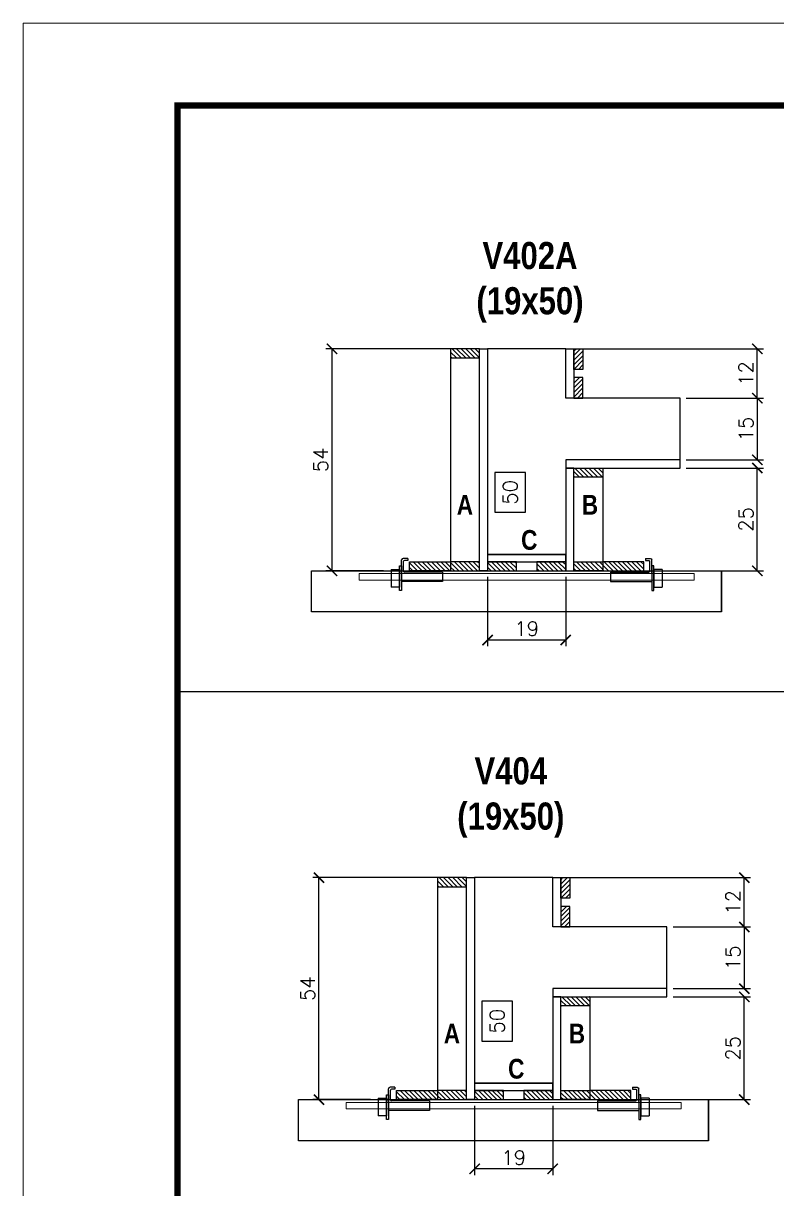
# Model space of a CAD drawing. Extents: x -3394 to 16474, y -5031 to 14397.
# Drawn here: x 9027 to 9394, y 12681 to 13248 of the extents above; entities that cross this region are included whole.
import ezdxf

# ---------------------------------------------------------------- set-up
doc = ezdxf.new("R2010")
doc.units = 0
doc.linetypes.add('DASHED', pattern=[0.75, 0.5, -0.25])
doc.layers.get('0').update_dxf_attribs({"linetype": 'CONTINUOUS'})
doc.layers.get('Defpoints').update_dxf_attribs({"linetype": 'CONTINUOUS'})
for name, color, linetype in [('barrote', 251, 'CONTINUOUS'), ('COTA', 241, 'CONTINUOUS'), ('Cota Seção (2x)', 4, 'CONTINUOUS'), ('detalhes', 4, 'CONTINUOUS'), ('NOMENCLATURA', 7, 'CONTINUOUS'), ('Painéis', 200, 'CONTINUOUS'), ('presilha', 1, 'CONTINUOUS'), ('SARR_2.2x7', 40, 'CONTINUOUS'), ('SARR_3.5x7', 81, 'CONTINUOUS')]:
    doc.layers.add(name, color=color, linetype=linetype)
for name, color, linetype, lineweight in [('CONCRETO', 251, 'CONTINUOUS', 25), ('Folhas', 255, 'CONTINUOUS', 9), ('SARRAFO DE PRESSAO', 251, 'DASHED', 9), ('SCO-___-LAJ', 2, 'CONTINUOUS', 0)]:
    doc.layers.add(name, color=color, linetype=linetype, lineweight=lineweight)
doc.styles.add('ROMANS', font='romans.shx')
doc.styles.add('TECNICA', font='techb___.ttf', dxfattribs={"height": 10})
doc.dimstyles.new('Cota Seção (2x)', dxfattribs={"dimtxt": 7, "dimasz": 5, "dimexe": 3, "dimexo": 3, "dimgap": 2, "dimtad": 3, "dimdec": 1, "dimlfac": 0.5, "dimzin": 12, "dimdsep": 46, "dimtxsty": 'ROMANS', "dimblk": 'ARCHTICK', "dimcen": 0, "dimclrd": 4, "dimclre": 4, "dimclrt": 1, "dimadec": 1, "dimazin": 3, "dimtfac": 1, "dimtdec": 1, "dimtmove": 0, "dimatfit": 3, "dimldrblk": 'OBLIQUE', "dimfxl": 1, "dimtolj": 1, "dimtzin": 12, "dimarcsym": 0})
doc.dimstyles.new('Cota Seção interna', dxfattribs={"dimtxt": 7, "dimasz": 6, "dimexe": 0.18, "dimexo": 2, "dimgap": -4, "dimtad": 3, "dimdec": 1, "dimlfac": 0.5, "dimzin": 12, "dimdsep": 46, "dimtxsty": 'ROMANS', "dimblk": 'ARCHTICK', "dimcen": 0.09, "dimse1": 1, "dimse2": 1, "dimsd1": 1, "dimsd2": 1, "dimclrd": 180, "dimclre": 5, "dimclrt": 1, "dimadec": 0, "dimazin": 3, "dimtfac": 1, "dimtdec": 1, "dimtofl": 0, "dimtmove": 0, "dimatfit": 3, "dimldrblk": 'ARCHTICK', "dimfxl": 1, "dimtolj": 1, "dimtzin": 0, "dimarcsym": 0})
pattern_1 = [(135, (1446.634, -2035.7634), (-1.12253202, -1.12253202), [])]
pattern_2 = [(135, (1490.634, -2035.7634), (-1.12253202, -1.12253202), [])]
pattern_3 = [(225, (24016.5634, 5068.0616), (1.12253202, -1.12253202), [])]
pattern_4 = [(135, (1452.9616, -1778.4808), (-1.12253202, -1.12253202), [])]
pattern_5 = [(135, (1496.9616, -1778.4808), (-1.12253202, -1.12253202), [])]
pattern_6 = [(225, (24022.891, 5325.3443), (1.12253202, -1.12253202), [])]

# ---------------------------------------------------------------- blocks, each defined once
blk = doc.blocks.new('9999999999')
at = {"layer": 'Folhas'}
blk.add_lwpolyline([(98138.98, 34190.21), (99623.98, 34190.21), (99623.98, 35240.21), (98138.98, 35240.21)], close=True, dxfattribs=at)
at = {"layer": 'Folhas', "color": 30, "const_width": 3}
blk.add_lwpolyline([(98213.98, 34230.21), (99583.98, 34230.21), (99583.98, 35200.21), (98213.98, 35200.21)], close=True, dxfattribs=at)
blk = doc.blocks.new('_ArchTick')
at = {"color": 0, "linetype": 'ByBlock', "const_width": 0.15}
blk.add_lwpolyline([(-0.5, -0.5), (0.5, 0.5)], dxfattribs=at)
blk = doc.blocks.new('*D201')
at = {"layer": 'COTA', "color": 4, "lineweight": -2, "transparency": 16777216}
for p, q in [((9343.36, 12774.31), (9380.97, 12774.31)), ((9377.97, 12724.31), (9377.97, 12774.31)), ((9325.76, 12724.31), (9380.97, 12724.31))]:
    blk.add_line(p, q, dxfattribs=at)
at = {"layer": 'Defpoints', "color": 0, "transparency": 16777216}
for p in [(9340.36, 12774.31), (9377.97, 12774.31), (9322.76, 12724.31)]:
    blk.add_point(p, dxfattribs=at)
at = {"layer": 'COTA', "color": 4, "lineweight": -2, "transparency": 16777216, "xscale": 5, "yscale": 5, "zscale": 5}
for p, rotation in [((9377.97, 12774.31), 90), ((9377.97, 12724.31), 270)]:
    blk.add_blockref('_ArchTick', p, dxfattribs=dict(at, rotation=rotation))
at = {"layer": 'COTA', "color": 1, "transparency": 16777216, "insert": (9372.47, 12749.31), "char_height": 7, "attachment_point": 5, "rotation": 90, "style": 'ROMANS'}
blk.add_mtext('\\A1;25', dxfattribs=at)
blk = doc.blocks.new('_Oblique')
at = {"color": 0, "linetype": 'ByBlock', "lineweight": -2}
blk.add_line((-0.5, -0.5), (0.5, 0.5), dxfattribs=at)
blk = doc.blocks.new('*D202')
at = {"layer": 'COTA', "color": 4, "lineweight": -2, "transparency": 16777216}
for p, q in [((9343.36, 12808.31), (9380.97, 12808.31)), ((9377.97, 12808.31), (9377.97, 12778.31)), ((9343.36, 12778.31), (9380.97, 12778.31))]:
    blk.add_line(p, q, dxfattribs=at)
at = {"layer": 'Defpoints', "color": 0, "transparency": 16777216}
for p in [(9340.36, 12808.31), (9340.36, 12778.31), (9377.97, 12778.31)]:
    blk.add_point(p, dxfattribs=at)
at = {"layer": 'COTA', "color": 4, "lineweight": -2, "transparency": 16777216, "xscale": 5, "yscale": 5, "zscale": 5}
for p, rotation in [((9377.97, 12808.31), 90), ((9377.97, 12778.31), 270)]:
    blk.add_blockref('_ArchTick', p, dxfattribs=dict(at, rotation=rotation))
at = {"layer": 'COTA', "color": 1, "transparency": 16777216, "insert": (9372.47, 12793.31), "char_height": 7, "attachment_point": 5, "rotation": 90, "style": 'ROMANS'}
blk.add_mtext('\\A1;15', dxfattribs=at)
blk = doc.blocks.new('*D203')
at = {"layer": 'COTA', "color": 4, "lineweight": -2, "transparency": 16777216}
for p, q in [((9239.76, 12832.31), (9168.06, 12832.31)), ((9171.06, 12724.31), (9171.06, 12832.31)), ((9196.16, 12724.31), (9168.06, 12724.31))]:
    blk.add_line(p, q, dxfattribs=at)
at = {"layer": 'Defpoints', "color": 0, "transparency": 16777216}
for p in [(9171.06, 12832.31), (9242.76, 12832.31), (9199.16, 12724.31)]:
    blk.add_point(p, dxfattribs=at)
at = {"layer": 'COTA', "color": 4, "lineweight": -2, "transparency": 16777216, "xscale": 5, "yscale": 5, "zscale": 5}
for p, rotation in [((9171.06, 12832.31), 90), ((9171.06, 12724.31), 270)]:
    blk.add_blockref('_ArchTick', p, dxfattribs=dict(at, rotation=rotation))
at = {"layer": 'COTA', "color": 1, "transparency": 16777216, "insert": (9165.56, 12778.31), "char_height": 7, "attachment_point": 5, "rotation": 90, "style": 'ROMANS'}
blk.add_mtext('\\A1;54', dxfattribs=at)
blk = doc.blocks.new('*D204')
at = {"layer": 'Cota Seção (2x)', "color": 180, "lineweight": -2, "transparency": 16777216}
for p, q in [((9265.24, 12772.15), (9250.24, 12772.15)), ((9250.24, 12772.15), (9250.24, 12752.81)), ((9265.24, 12752.81), (9265.24, 12772.15)), ((9250.24, 12752.81), (9265.24, 12752.81))]:
    blk.add_line(p, q, dxfattribs=at)
at = {"layer": 'Defpoints', "color": 0, "transparency": 16777216}
for p in [(9246.76, 12832.31), (9269.24, 12832.31), (9246.76, 12732.31)]:
    blk.add_point(p, dxfattribs=at)
at = {"layer": 'Cota Seção (2x)', "color": 1, "transparency": 16777216, "insert": (9257.74, 12762.48), "char_height": 7, "attachment_point": 5, "rotation": 90, "style": 'ROMANS'}
blk.add_mtext('\\A1;50', dxfattribs=at)
blk = doc.blocks.new('PRESILHA METÁLICA 1')
at = {"layer": 'presilha'}
for p, q in [((7.5, 10.64), (7.5, 19.86)), ((12, 21), (8.64, 21)), ((9, 11.57), (9, 18.93)), ((12, 19.5), (9.57, 19.5)), ((12, 21), (12, 19.5)), ((0, 13), (6, 13)), ((0, 13), (0, 0)), ((6, 15.5), (7.5, 15.5)), ((6, -2.5), (6, 15.5)), ((6, 13), (6, 0)), ((7.5, 15.5), (7.5, -2.5)), ((37.5, 11), (9.57, 11)), ((37.5, 11), (37.5, 4.1)), ((6, 0), (0, 0)), ((37.5, 4.1), (7.5, 4.1)), ((7.5, -2.5), (6, -2.5))]:
    blk.add_line(p, q, dxfattribs=at)
for centre, radius, start, end in [((8.64, 19.86), 1.14, 90, 180), ((9.57, 18.93), 0.57, 90, 180), ((9.57, 11.57), 0.57, 180, 270)]:
    blk.add_arc(centre, radius, start, end, dxfattribs=at)
blk = doc.blocks.new('*D205')
at = {"layer": 'COTA', "color": 4, "lineweight": -2, "transparency": 16777216}
for p, q in [((9246.76, 12721.31), (9246.76, 12687.64)), ((9284.76, 12721.31), (9284.76, 12687.64)), ((9284.76, 12690.64), (9246.76, 12690.64))]:
    blk.add_line(p, q, dxfattribs=at)
at = {"layer": 'Defpoints', "color": 0, "transparency": 16777216}
for p in [(9246.76, 12724.31), (9284.76, 12724.31), (9246.76, 12690.64)]:
    blk.add_point(p, dxfattribs=at)
at = {"layer": 'COTA', "color": 4, "lineweight": -2, "transparency": 16777216, "xscale": 5, "yscale": 5, "zscale": 5, "rotation": 180}
blk.add_blockref('_ArchTick', (9246.76, 12690.64), dxfattribs=at)
at = {"layer": 'COTA', "color": 4, "lineweight": -2, "transparency": 16777216, "xscale": 5, "yscale": 5, "zscale": 5}
blk.add_blockref('_ArchTick', (9284.76, 12690.64), dxfattribs=at)
at = {"layer": 'COTA', "color": 1, "transparency": 16777216, "insert": (9265.76, 12696.14), "char_height": 7, "attachment_point": 5, "style": 'ROMANS'}
blk.add_mtext('\\A1;19', dxfattribs=at)
blk = doc.blocks.new('*D206')
at = {"layer": 'COTA', "color": 4, "lineweight": -2, "transparency": 16777216}
for p, q in [((9291.76, 12832.31), (9380.97, 12832.31)), ((9377.97, 12808.31), (9377.97, 12832.31)), ((9343.36, 12808.31), (9380.97, 12808.31))]:
    blk.add_line(p, q, dxfattribs=at)
at = {"layer": 'Defpoints', "color": 0, "transparency": 16777216}
for p in [(9288.76, 12832.31), (9377.97, 12832.31), (9340.36, 12808.31)]:
    blk.add_point(p, dxfattribs=at)
at = {"layer": 'COTA', "color": 4, "lineweight": -2, "transparency": 16777216, "xscale": 5, "yscale": 5, "zscale": 5}
for p, rotation in [((9377.97, 12832.31), 90), ((9377.97, 12808.31), 270)]:
    blk.add_blockref('_ArchTick', p, dxfattribs=dict(at, rotation=rotation))
at = {"layer": 'COTA', "color": 1, "transparency": 16777216, "insert": (9372.47, 12820.31), "char_height": 7, "attachment_point": 5, "rotation": 90, "style": 'ROMANS'}
blk.add_mtext('\\A1;12', dxfattribs=at)
blk = doc.blocks.new('*D207')
at = {"layer": 'COTA', "color": 4, "lineweight": -2, "transparency": 16777216}
for p, q in [((9349.69, 13031.6), (9387.29, 13031.6)), ((9384.29, 12981.6), (9384.29, 13031.6)), ((9332.09, 12981.6), (9387.29, 12981.6))]:
    blk.add_line(p, q, dxfattribs=at)
at = {"layer": 'Defpoints', "color": 0, "transparency": 16777216}
for p in [(9346.69, 13031.6), (9384.29, 13031.6), (9329.09, 12981.6)]:
    blk.add_point(p, dxfattribs=at)
at = {"layer": 'COTA', "color": 4, "lineweight": -2, "transparency": 16777216, "xscale": 5, "yscale": 5, "zscale": 5}
for p, rotation in [((9384.29, 13031.6), 90), ((9384.29, 12981.6), 270)]:
    blk.add_blockref('_ArchTick', p, dxfattribs=dict(at, rotation=rotation))
at = {"layer": 'COTA', "color": 1, "transparency": 16777216, "insert": (9378.79, 13006.6), "char_height": 7, "attachment_point": 5, "rotation": 90, "style": 'ROMANS'}
blk.add_mtext('\\A1;25', dxfattribs=at)
blk = doc.blocks.new('*D208')
at = {"layer": 'COTA', "color": 4, "lineweight": -2, "transparency": 16777216}
for p, q in [((9349.69, 13065.6), (9387.29, 13065.6)), ((9384.29, 13065.6), (9384.29, 13035.6)), ((9349.69, 13035.6), (9387.29, 13035.6))]:
    blk.add_line(p, q, dxfattribs=at)
at = {"layer": 'Defpoints', "color": 0, "transparency": 16777216}
for p in [(9346.69, 13065.6), (9346.69, 13035.6), (9384.29, 13035.6)]:
    blk.add_point(p, dxfattribs=at)
at = {"layer": 'COTA', "color": 4, "lineweight": -2, "transparency": 16777216, "xscale": 5, "yscale": 5, "zscale": 5}
for p, rotation in [((9384.29, 13065.6), 90), ((9384.29, 13035.6), 270)]:
    blk.add_blockref('_ArchTick', p, dxfattribs=dict(at, rotation=rotation))
at = {"layer": 'COTA', "color": 1, "transparency": 16777216, "insert": (9378.79, 13050.6), "char_height": 7, "attachment_point": 5, "rotation": 90, "style": 'ROMANS'}
blk.add_mtext('\\A1;15', dxfattribs=at)
blk = doc.blocks.new('*D209')
at = {"layer": 'COTA', "color": 4, "lineweight": -2, "transparency": 16777216}
for p, q in [((9246.09, 13089.6), (9174.39, 13089.6)), ((9177.39, 12981.6), (9177.39, 13089.6)), ((9202.49, 12981.6), (9174.39, 12981.6))]:
    blk.add_line(p, q, dxfattribs=at)
at = {"layer": 'Defpoints', "color": 0, "transparency": 16777216}
for p in [(9177.39, 13089.6), (9249.09, 13089.6), (9205.49, 12981.6)]:
    blk.add_point(p, dxfattribs=at)
at = {"layer": 'COTA', "color": 4, "lineweight": -2, "transparency": 16777216, "xscale": 5, "yscale": 5, "zscale": 5}
for p, rotation in [((9177.39, 13089.6), 90), ((9177.39, 12981.6), 270)]:
    blk.add_blockref('_ArchTick', p, dxfattribs=dict(at, rotation=rotation))
at = {"layer": 'COTA', "color": 1, "transparency": 16777216, "insert": (9171.89, 13035.6), "char_height": 7, "attachment_point": 5, "rotation": 90, "style": 'ROMANS'}
blk.add_mtext('\\A1;54', dxfattribs=at)
blk = doc.blocks.new('*D210')
at = {"layer": 'Cota Seção (2x)', "color": 180, "lineweight": -2, "transparency": 16777216}
for p, q in [((9271.57, 13029.43), (9256.57, 13029.43)), ((9256.57, 13029.43), (9256.57, 13010.1)), ((9271.57, 13010.1), (9271.57, 13029.43)), ((9256.57, 13010.1), (9271.57, 13010.1))]:
    blk.add_line(p, q, dxfattribs=at)
at = {"layer": 'Defpoints', "color": 0, "transparency": 16777216}
for p in [(9253.09, 13089.6), (9275.57, 13089.6), (9253.09, 12989.6)]:
    blk.add_point(p, dxfattribs=at)
at = {"layer": 'Cota Seção (2x)', "color": 1, "transparency": 16777216, "insert": (9264.07, 13019.76), "char_height": 7, "attachment_point": 5, "rotation": 90, "style": 'ROMANS'}
blk.add_mtext('\\A1;50', dxfattribs=at)
blk = doc.blocks.new('*D211')
at = {"layer": 'COTA', "color": 4, "lineweight": -2, "transparency": 16777216}
for p, q in [((9253.09, 12978.6), (9253.09, 12944.92)), ((9291.09, 12978.6), (9291.09, 12944.92)), ((9291.09, 12947.92), (9253.09, 12947.92))]:
    blk.add_line(p, q, dxfattribs=at)
at = {"layer": 'Defpoints', "color": 0, "transparency": 16777216}
for p in [(9253.09, 12981.6), (9291.09, 12981.6), (9253.09, 12947.92)]:
    blk.add_point(p, dxfattribs=at)
at = {"layer": 'COTA', "color": 4, "lineweight": -2, "transparency": 16777216, "xscale": 5, "yscale": 5, "zscale": 5, "rotation": 180}
blk.add_blockref('_ArchTick', (9253.09, 12947.92), dxfattribs=at)
at = {"layer": 'COTA', "color": 4, "lineweight": -2, "transparency": 16777216, "xscale": 5, "yscale": 5, "zscale": 5}
blk.add_blockref('_ArchTick', (9291.09, 12947.92), dxfattribs=at)
at = {"layer": 'COTA', "color": 1, "transparency": 16777216, "insert": (9272.09, 12953.42), "char_height": 7, "attachment_point": 5, "style": 'ROMANS'}
blk.add_mtext('\\A1;19', dxfattribs=at)
blk = doc.blocks.new('*D212')
at = {"layer": 'COTA', "color": 4, "lineweight": -2, "transparency": 16777216}
for p, q in [((9298.09, 13089.6), (9387.29, 13089.6)), ((9384.29, 13065.6), (9384.29, 13089.6)), ((9349.69, 13065.6), (9387.29, 13065.6))]:
    blk.add_line(p, q, dxfattribs=at)
at = {"layer": 'Defpoints', "color": 0, "transparency": 16777216}
for p in [(9295.09, 13089.6), (9384.29, 13089.6), (9346.69, 13065.6)]:
    blk.add_point(p, dxfattribs=at)
at = {"layer": 'COTA', "color": 4, "lineweight": -2, "transparency": 16777216, "xscale": 5, "yscale": 5, "zscale": 5}
for p, rotation in [((9384.29, 13089.6), 90), ((9384.29, 13065.6), 270)]:
    blk.add_blockref('_ArchTick', p, dxfattribs=dict(at, rotation=rotation))
at = {"layer": 'COTA', "color": 1, "transparency": 16777216, "insert": (9378.79, 13077.6), "char_height": 7, "attachment_point": 5, "rotation": 90, "style": 'ROMANS'}
blk.add_mtext('\\A1;12', dxfattribs=at)

msp = doc.modelspace()

# ---------------------------------------------------------------- hatches: boundary and pattern name
at = {"layer": 'SARR_2.2x7'}
h = msp.add_hatch(dxfattribs=at)
h.set_pattern_fill('ANSI31', color=256, scale=0.5, angle=90)
h.set_pattern_definition([(135, (1496.9616, -1734.4808), (-1.12253202, -1.12253202), [])])
h.paths.add_polyline_path([(9249.09, 13085.2), (9249.09, 13089.6), (9235.09, 13089.6), (9235.09, 13085.2)])
h = msp.add_hatch(dxfattribs=at)
h.set_pattern_fill('ANSI31', color=256, scale=0.5, angle=180)
h.set_pattern_definition(pattern_6)
h.paths.add_polyline_path([(9295.09, 13089.6), (9299.49, 13089.6), (9299.49, 13079.6), (9295.09, 13079.6)])
h = msp.add_hatch(dxfattribs=at)
h.set_pattern_fill('ANSI31', color=256, scale=0.5, angle=180)
h.set_pattern_definition(pattern_6)
h.paths.add_polyline_path([(9295.09, 13065.6), (9299.49, 13065.6), (9299.49, 13075.6), (9295.09, 13075.6)])
h = msp.add_hatch(dxfattribs=at)
h.set_pattern_fill('ANSI31', color=256, scale=0.5, angle=90)
h.set_pattern_definition(pattern_4)
h.paths.add_polyline_path([(9295.09, 13027.2), (9295.09, 13031.6), (9309.09, 13031.6), (9309.09, 13027.2)])
h = msp.add_hatch(dxfattribs=at)
h.set_pattern_fill('ANSI31', color=256, scale=0.5, angle=90)
h.set_pattern_definition(pattern_5)
h.paths.add_polyline_path([(9215.09, 12981.6), (9215.09, 12986), (9235.09, 12986), (9235.09, 12981.6)])
h = msp.add_hatch(dxfattribs=at)
h.set_pattern_fill('ANSI31', color=256, scale=0.5, angle=90)
h.set_pattern_definition(pattern_5)
h.paths.add_polyline_path([(9249.09, 12981.6), (9249.09, 12986), (9235.09, 12986), (9235.09, 12981.6)])
h = msp.add_hatch(dxfattribs=at)
h.set_pattern_fill('ANSI31', color=256, scale=0.5, angle=90)
h.set_pattern_definition(pattern_5)
h.paths.add_polyline_path([(9267.09, 12981.6), (9267.09, 12986), (9253.09, 12986), (9253.09, 12981.6)])
h = msp.add_hatch(dxfattribs=at)
h.set_pattern_fill('ANSI31', color=256, scale=0.5, angle=90)
h.set_pattern_definition(pattern_4)
h.paths.add_polyline_path([(9291.09, 12981.6), (9291.09, 12986), (9277.09, 12986), (9277.09, 12981.6)])
h = msp.add_hatch(dxfattribs=at)
h.set_pattern_fill('ANSI31', color=256, scale=0.5, angle=90)
h.set_pattern_definition(pattern_4)
h.paths.add_polyline_path([(9295.09, 12981.6), (9295.09, 12986), (9309.09, 12986), (9309.09, 12981.6)])
h = msp.add_hatch(dxfattribs=at)
h.set_pattern_fill('ANSI31', color=256, scale=0.5, angle=90)
h.set_pattern_definition(pattern_4)
h.paths.add_polyline_path([(9329.09, 12981.6), (9329.09, 12986), (9309.09, 12986), (9309.09, 12981.6)])
h = msp.add_hatch(dxfattribs=at)
h.set_pattern_fill('ANSI31', color=256, scale=0.5, angle=90)
h.set_pattern_definition([(135, (1490.634, -1991.7634), (-1.12253202, -1.12253202), [])])
h.paths.add_polyline_path([(9242.76, 12827.91), (9242.76, 12832.31), (9228.76, 12832.31), (9228.76, 12827.91)])
h = msp.add_hatch(dxfattribs=at)
h.set_pattern_fill('ANSI31', color=256, scale=0.5, angle=180)
h.set_pattern_definition(pattern_3)
h.paths.add_polyline_path([(9288.76, 12832.31), (9293.16, 12832.31), (9293.16, 12822.31), (9288.76, 12822.31)])
h = msp.add_hatch(dxfattribs=at)
h.set_pattern_fill('ANSI31', color=256, scale=0.5, angle=180)
h.set_pattern_definition(pattern_3)
h.paths.add_polyline_path([(9288.76, 12808.31), (9293.16, 12808.31), (9293.16, 12818.31), (9288.76, 12818.31)])
h = msp.add_hatch(dxfattribs=at)
h.set_pattern_fill('ANSI31', color=256, scale=0.5, angle=90)
h.set_pattern_definition(pattern_1)
h.paths.add_polyline_path([(9288.76, 12769.91), (9288.76, 12774.31), (9302.76, 12774.31), (9302.76, 12769.91)])
h = msp.add_hatch(dxfattribs=at)
h.set_pattern_fill('ANSI31', color=256, scale=0.5, angle=90)
h.set_pattern_definition(pattern_2)
h.paths.add_polyline_path([(9208.76, 12724.31), (9208.76, 12728.71), (9228.76, 12728.71), (9228.76, 12724.31)])
h = msp.add_hatch(dxfattribs=at)
h.set_pattern_fill('ANSI31', color=256, scale=0.5, angle=90)
h.set_pattern_definition(pattern_2)
h.paths.add_polyline_path([(9242.76, 12724.31), (9242.76, 12728.71), (9228.76, 12728.71), (9228.76, 12724.31)])
h = msp.add_hatch(dxfattribs=at)
h.set_pattern_fill('ANSI31', color=256, scale=0.5, angle=90)
h.set_pattern_definition(pattern_2)
h.paths.add_polyline_path([(9260.76, 12724.31), (9260.76, 12728.71), (9246.76, 12728.71), (9246.76, 12724.31)])
h = msp.add_hatch(dxfattribs=at)
h.set_pattern_fill('ANSI31', color=256, scale=0.5, angle=90)
h.set_pattern_definition(pattern_1)
h.paths.add_polyline_path([(9284.76, 12724.31), (9284.76, 12728.71), (9270.76, 12728.71), (9270.76, 12724.31)])
h = msp.add_hatch(dxfattribs=at)
h.set_pattern_fill('ANSI31', color=256, scale=0.5, angle=90)
h.set_pattern_definition(pattern_1)
h.paths.add_polyline_path([(9288.76, 12724.31), (9288.76, 12728.71), (9302.76, 12728.71), (9302.76, 12724.31)])
h = msp.add_hatch(dxfattribs=at)
h.set_pattern_fill('ANSI31', color=256, scale=0.5, angle=90)
h.set_pattern_definition(pattern_1)
h.paths.add_polyline_path([(9322.76, 12724.31), (9322.76, 12728.71), (9302.76, 12728.71), (9302.76, 12724.31)])

# ---------------------------------------------------------------- linework, layer by layer
at = {"layer": 'barrote'}
for points in [[(9366.94, 12961.6), (9167.36, 12961.6), (9167.36, 12981.6), (9366.94, 12981.6)], [(9360.61, 12704.31), (9161.03, 12704.31), (9161.03, 12724.31), (9360.61, 12724.31)]]:
    msp.add_lwpolyline(points, close=True, dxfattribs=at)
at = {"layer": 'CONCRETO'}
for p, q in [((9291.09, 13089.6), (9253.09, 13089.6)), ((9253.09, 13089.6), (9253.09, 13049.6)), ((9346.69, 13065.6), (9291.09, 13065.6)), ((9346.69, 13035.6), (9346.69, 13065.6)), ((9253.09, 13049.6), (9253.09, 13049.6)), ((9253.09, 13049.6), (9253.09, 12989.6)), ((9346.69, 13035.6), (9291.09, 13035.6)), ((9291.09, 13035.6), (9291.09, 12989.6)), ((9253.09, 12989.6), (9291.09, 12989.6)), ((9235.09, 12981.6), (9235.09, 12981.6)), ((9253.09, 12981.6), (9253.09, 12981.6)), ((9309.09, 12981.6), (9309.09, 12981.6)), ((9284.76, 12832.31), (9246.76, 12832.31)), ((9246.76, 12832.31), (9246.76, 12792.31)), ((9340.36, 12808.31), (9284.76, 12808.31)), ((9340.36, 12778.31), (9340.36, 12808.31)), ((9246.76, 12792.31), (9246.76, 12792.31)), ((9246.76, 12792.31), (9246.76, 12732.31)), ((9340.36, 12778.31), (9284.76, 12778.31)), ((9284.76, 12778.31), (9284.76, 12732.31)), ((9246.76, 12732.31), (9284.76, 12732.31)), ((9228.76, 12724.31), (9228.76, 12724.31)), ((9246.76, 12724.31), (9246.76, 12724.31)), ((9302.76, 12724.31), (9302.76, 12724.31))]:
    msp.add_line(p, q, dxfattribs=at)
at = {"layer": 'COTA', "linetype": 'Continuous'}
msp.add_line((9102.21, 12922.93), (10472.21, 12922.93), dxfattribs=at)
at = {"layer": 'detalhes', "color": 250}
for p, q in [((9366.94, 12961.6), (9366.94, 12981.6)), ((9360.61, 12704.31), (9360.61, 12724.31))]:
    msp.add_line(p, q, dxfattribs=at)
at = {"layer": 'Painéis'}
for points in [[(9249.09, 13089.6), (9253.09, 13089.6), (9253.09, 12981.6), (9249.09, 12981.6)], [(9291.09, 13089.6), (9295.09, 13089.6), (9295.09, 13065.6), (9291.09, 13065.6)], [(9346.69, 13031.6), (9346.69, 13035.6), (9291.09, 13035.6), (9291.09, 13031.6)], [(9295.09, 13031.6), (9291.09, 13031.6), (9291.09, 12981.6), (9295.09, 12981.6)], [(9291.09, 12986), (9291.09, 12989.6), (9253.09, 12989.6), (9253.09, 12986)], [(9242.76, 12832.31), (9246.76, 12832.31), (9246.76, 12724.31), (9242.76, 12724.31)], [(9284.76, 12832.31), (9288.76, 12832.31), (9288.76, 12808.31), (9284.76, 12808.31)], [(9340.36, 12774.31), (9340.36, 12778.31), (9284.76, 12778.31), (9284.76, 12774.31)], [(9288.76, 12774.31), (9284.76, 12774.31), (9284.76, 12724.31), (9288.76, 12724.31)], [(9284.76, 12728.71), (9284.76, 12732.31), (9246.76, 12732.31), (9246.76, 12728.71)]]:
    msp.add_lwpolyline(points, close=True, dxfattribs=at)
at = {"layer": 'SARR_2.2x7'}
for points in [[(9249.09, 13085.2), (9249.09, 13089.6), (9235.09, 13089.6), (9235.09, 13085.2)], [(9295.09, 13089.6), (9299.49, 13089.6), (9299.49, 13079.6), (9295.09, 13079.6)], [(9295.09, 13065.6), (9299.49, 13065.6), (9299.49, 13075.6), (9295.09, 13075.6)], [(9295.09, 13027.2), (9295.09, 13031.6), (9309.09, 13031.6), (9309.09, 13027.2)], [(9215.09, 12981.6), (9215.09, 12986), (9235.09, 12986), (9235.09, 12981.6)], [(9249.09, 12981.6), (9249.09, 12986), (9235.09, 12986), (9235.09, 12981.6)], [(9267.09, 12981.6), (9267.09, 12986), (9253.09, 12986), (9253.09, 12981.6)], [(9291.09, 12981.6), (9291.09, 12986), (9277.09, 12986), (9277.09, 12981.6)], [(9295.09, 12981.6), (9295.09, 12986), (9309.09, 12986), (9309.09, 12981.6)], [(9329.09, 12981.6), (9329.09, 12986), (9309.09, 12986), (9309.09, 12981.6)], [(9242.76, 12827.91), (9242.76, 12832.31), (9228.76, 12832.31), (9228.76, 12827.91)], [(9288.76, 12832.31), (9293.16, 12832.31), (9293.16, 12822.31), (9288.76, 12822.31)], [(9288.76, 12808.31), (9293.16, 12808.31), (9293.16, 12818.31), (9288.76, 12818.31)], [(9288.76, 12769.91), (9288.76, 12774.31), (9302.76, 12774.31), (9302.76, 12769.91)], [(9208.76, 12724.31), (9208.76, 12728.71), (9228.76, 12728.71), (9228.76, 12724.31)], [(9242.76, 12724.31), (9242.76, 12728.71), (9228.76, 12728.71), (9228.76, 12724.31)], [(9260.76, 12724.31), (9260.76, 12728.71), (9246.76, 12728.71), (9246.76, 12724.31)], [(9284.76, 12724.31), (9284.76, 12728.71), (9270.76, 12728.71), (9270.76, 12724.31)], [(9288.76, 12724.31), (9288.76, 12728.71), (9302.76, 12728.71), (9302.76, 12724.31)], [(9322.76, 12724.31), (9322.76, 12728.71), (9302.76, 12728.71), (9302.76, 12724.31)]]:
    msp.add_lwpolyline(points, close=True, dxfattribs=at)
at = {"layer": 'SARR_3.5x7'}
for points in [[(9249.09, 13089.6), (9235.09, 13089.6), (9235.09, 12981.6), (9249.09, 12981.6)], [(9295.09, 13031.6), (9309.09, 13031.6), (9309.09, 12981.6), (9295.09, 12981.6)], [(9242.76, 12832.31), (9228.76, 12832.31), (9228.76, 12724.31), (9242.76, 12724.31)], [(9288.76, 12774.31), (9302.76, 12774.31), (9302.76, 12724.31), (9288.76, 12724.31)]]:
    msp.add_lwpolyline(points, close=True, dxfattribs=at)
at = {"layer": 'SCO-___-LAJ', "color": 1}
for points in [[(9353.54, 12980.26), (9190.63, 12980.26), (9190.63, 12977.06), (9353.54, 12977.06)], [(9347.21, 12722.98), (9184.31, 12722.98), (9184.31, 12719.78), (9347.21, 12719.78)]]:
    msp.add_lwpolyline(points, close=True, dxfattribs=at)

# ---------------------------------------------------------------- block references
at = {"layer": 'presilha', "yscale": 0.6666666666666666, "zscale": 0.6666666666666666}
for p, xscale in [((9206.22, 12973.63), 0.6666666666666666), ((9337.95, 12973.63), -0.6666666666666666), ((9199.89, 12716.35), 0.6666666666666666), ((9331.63, 12716.35), -0.6666666666666666)]:
    msp.add_blockref('PRESILHA METÁLICA 1', p, dxfattribs=dict(at, xscale=xscale))
at = {"layer": 'SARRAFO DE PRESSAO', "color": 6, "linetype": 'ByBlock'}
msp.add_blockref('9999999999', (-89111.77, -21992.23), dxfattribs=at)

# ---------------------------------------------------------------- texts
at = {"layer": 'detalhes', "style": 'TECNICA'}
for s, p in [('A', (9238.08, 13008.92)), ('B', (9298.92, 13008.93)), ('C', (9269.38, 12991.83)), ('A', (9231.76, 12751.64)), ('B', (9292.59, 12751.65)), ('C', (9263.06, 12734.55))]:
    msp.add_text(s, height=9.6, dxfattribs=at).set_placement(p)
at = {"layer": 'NOMENCLATURA', "char_height": 13.2, "attachment_point": 2, "style": 'TECNICA'}
for s, insert in [('V402A\\P(19x50)', (9273.71, 13141.59)), ('V404\\P(19x50)', (9264.37, 12890.87))]:
    msp.add_mtext_dynamic_manual_height_columns(s, width=13.2, gutter_width=1, heights=[0], dxfattribs=dict(at, insert=insert))

# ---------------------------------------------------------------- dimensions: what is measured, and where the dimension line sits
at = {"layer": 'COTA'}
for base, p1, p2, picture, middle in [((9177.39, 13089.6), (9205.49, 12981.6), (9249.09, 13089.6), '*D209', (9177.39, 13035.6)), ((9171.06, 12832.31), (9199.16, 12724.31), (9242.76, 12832.31), '*D203', (9171.06, 12778.31))]:
    dim = msp.add_linear_dim(base=base, p1=p1, p2=p2, angle=90, dimstyle='Cota Seção (2x)', dxfattribs=at)
    dim.commit()
    dim.dimension.update_dxf_attribs({"geometry": picture, "text_midpoint": middle, "dimtype": 160})
for base, p1, p2, angle, picture, middle in [((9384.29, 13089.6), (9346.69, 13065.6), (9295.09, 13089.6), 90, '*D212', (9378.79, 13077.6)), ((9384.29, 13035.6), (9346.69, 13065.6), (9346.69, 13035.6), 90, '*D208', (9378.79, 13050.6)), ((9384.29, 13031.6), (9329.09, 12981.6), (9346.69, 13031.6), 90, '*D207', (9378.79, 13006.6)), ((9253.09, 12947.92), (9291.09, 12981.6), (9253.09, 12981.6), 180, '*D211', (9272.09, 12953.42)), ((9377.97, 12832.31), (9340.36, 12808.31), (9288.76, 12832.31), 90, '*D206', (9372.47, 12820.31)), ((9377.97, 12778.31), (9340.36, 12808.31), (9340.36, 12778.31), 90, '*D202', (9372.47, 12793.31)), ((9377.97, 12774.31), (9322.76, 12724.31), (9340.36, 12774.31), 90, '*D201', (9372.47, 12749.31)), ((9246.76, 12690.64), (9284.76, 12724.31), (9246.76, 12724.31), 180, '*D205', (9265.76, 12696.14))]:
    dim = msp.add_linear_dim(base=base, p1=p1, p2=p2, angle=angle, dimstyle='Cota Seção (2x)', dxfattribs=at)
    dim.commit()
    dim.dimension.update_dxf_attribs({"geometry": picture, "text_midpoint": middle})
at = {"layer": 'Cota Seção (2x)'}
for base, p1, p2, picture, middle in [((9275.57, 13089.6), (9253.09, 12989.6), (9253.09, 13089.6), '*D210', (9275.57, 13019.76)), ((9269.24, 12832.31), (9246.76, 12732.31), (9246.76, 12832.31), '*D204', (9269.24, 12762.48))]:
    dim = msp.add_linear_dim(base=base, p1=p1, p2=p2, angle=90, dimstyle='Cota Seção interna', dxfattribs=at)
    dim.commit()
    dim.dimension.update_dxf_attribs({"geometry": picture, "text_midpoint": middle, "dimtype": 160})

doc.saveas('drawing.dxf')
